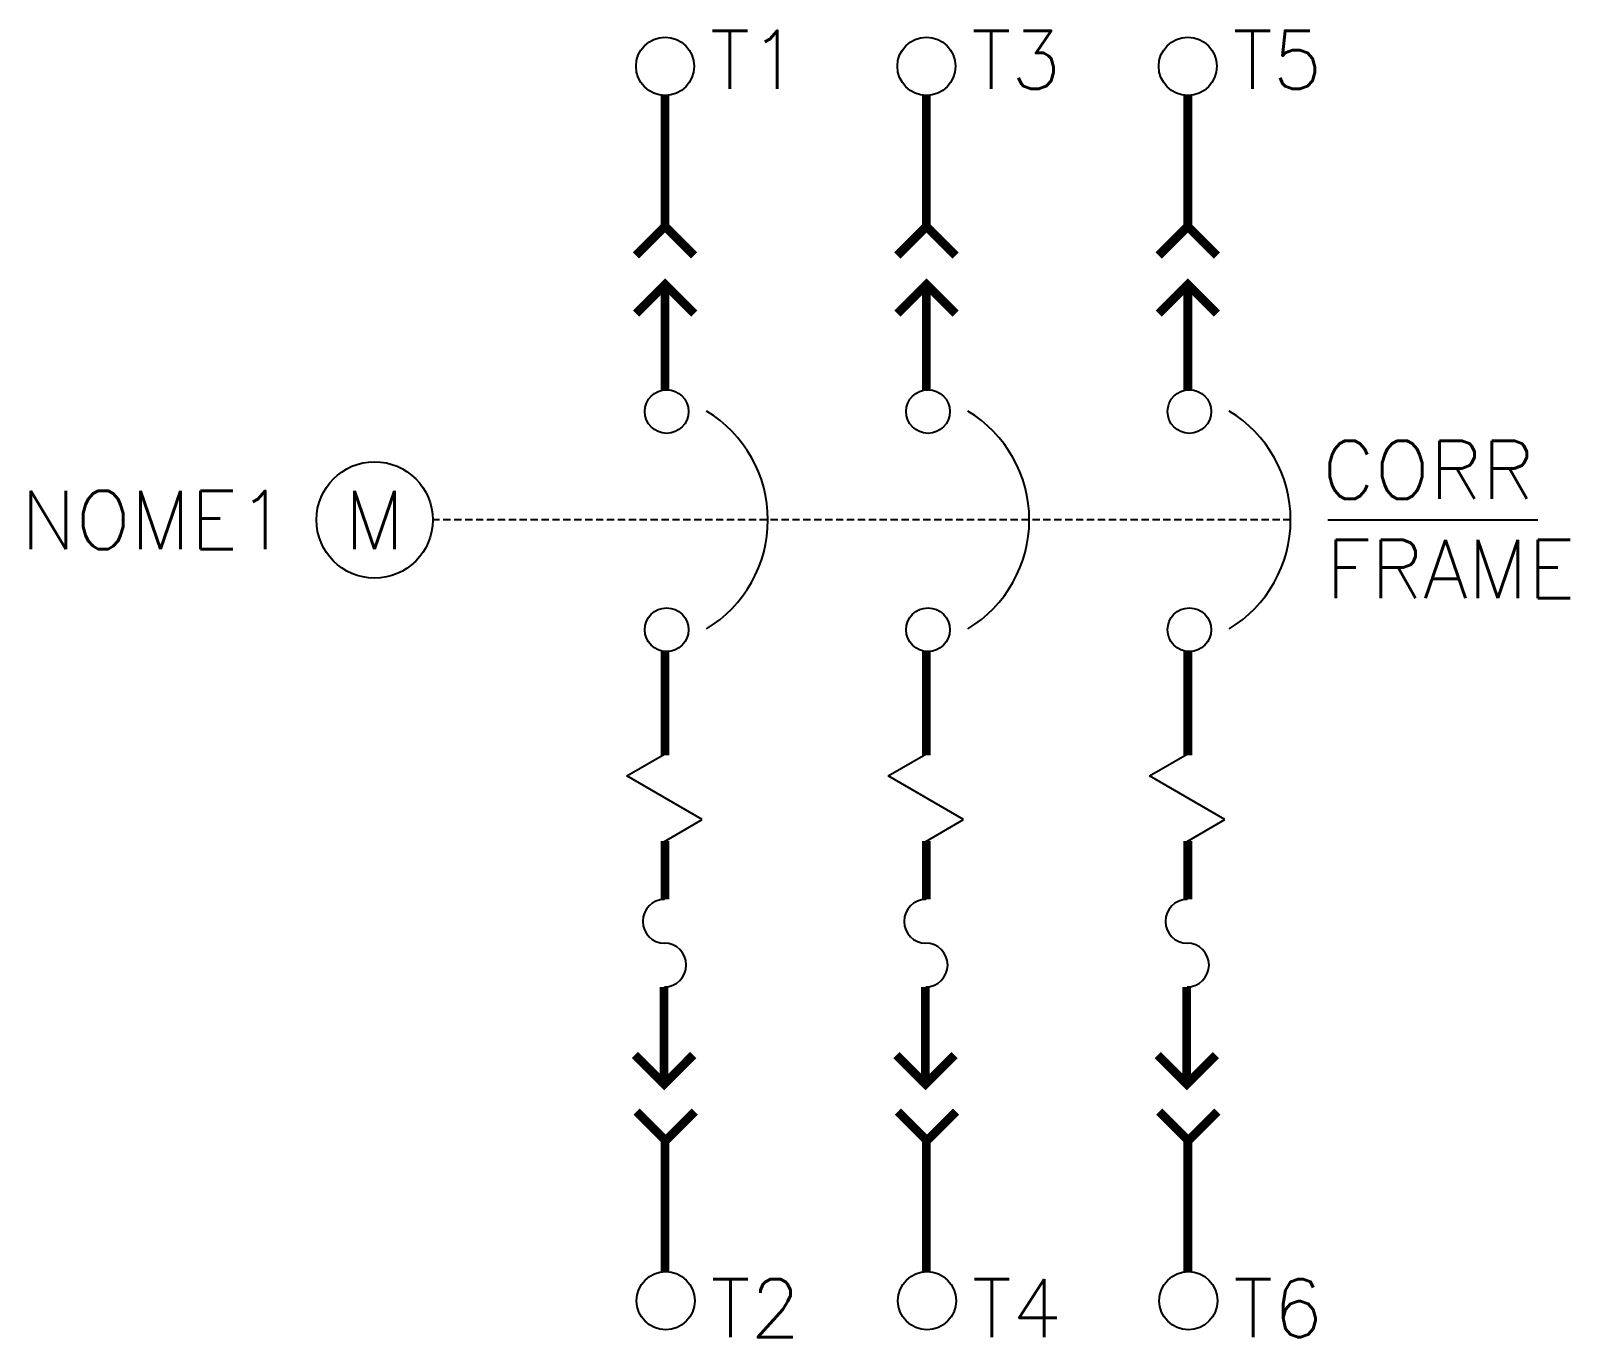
# Model space of a CAD drawing. Extents: x 311.5 to 364.4, y 122.9 to 167.8.
import ezdxf
from ezdxf.enums import TextEntityAlignment as Align

# ---------------------------------------------------------------- set-up
doc = ezdxf.new("R2010")
doc.units = 0
doc.header["$MEASUREMENT"] = 0
doc.linetypes.add('HIDDEN', pattern=[0.375, 0.25, -0.125])
doc.layers.get('0').update_dxf_attribs({"linetype": 'CONTINUOUS'})
doc.styles.add('ROMANS', font='romans')

msp = doc.modelspace()

# ---------------------------------------------------------------- linework, layer by layer
at = {"linetype": 'HIDDEN'}
msp.add_line((354.83, 150.992), (325.345, 150.992), dxfattribs=at)
msp.add_line((356.111, 150.992), (363.328, 150.992))
at = {"linetype": 'Continuous'}
for p, q in [((333.309, 142.946), (333.309, 146.472)), ((333.309, 142.946), (333.309, 146.472)), ((332.01, 142.196), (333.309, 142.946)), ((332.01, 142.196), (333.309, 142.946)), ((340.994, 142.196), (342.293, 142.946)), ((340.994, 142.196), (342.293, 142.946)), ((349.977, 142.196), (351.276, 142.946)), ((349.977, 142.196), (351.276, 142.946)), ((334.608, 140.696), (332.01, 142.196)), ((334.608, 140.696), (332.01, 142.196)), ((343.592, 140.696), (340.994, 142.196)), ((343.592, 140.696), (340.994, 142.196)), ((352.575, 140.696), (349.977, 142.196)), ((352.575, 140.696), (349.977, 142.196)), ((333.309, 139.946), (334.608, 140.696)), ((333.309, 139.946), (334.608, 140.696)), ((342.293, 139.946), (343.592, 140.696)), ((342.293, 139.946), (343.592, 140.696)), ((351.276, 139.946), (352.575, 140.696)), ((351.276, 139.946), (352.575, 140.696)), ((333.309, 137.946), (333.309, 139.946)), ((333.309, 137.946), (333.309, 139.946)), ((342.293, 137.946), (342.293, 139.946)), ((342.293, 137.946), (342.293, 139.946)), ((351.276, 137.946), (351.276, 139.946)), ((351.276, 137.946), (351.276, 139.946))]:
    msp.add_line(p, q, dxfattribs=at)
at = {"color": 5, "const_width": 0.3}
for points in [[(333.33, 161.081), (333.33, 165.581)], [(333.33, 165.581), (333.33, 161.081)], [(342.314, 161.081), (342.314, 165.581)], [(342.314, 165.581), (342.314, 161.081)], [(351.297, 161.081), (351.297, 165.581)], [(351.297, 165.581), (351.297, 161.081)], [(332.33, 160.081), (333.33, 161.081), (334.33, 160.081)], [(332.33, 160.081), (333.33, 161.081), (334.33, 160.081)], [(341.314, 160.081), (342.314, 161.081), (343.314, 160.081)], [(341.314, 160.081), (342.314, 161.081), (343.314, 160.081)], [(350.297, 160.081), (351.297, 161.081), (352.297, 160.081)], [(350.297, 160.081), (351.297, 161.081), (352.297, 160.081)], [(332.33, 158.081), (333.33, 159.081), (334.33, 158.081)], [(332.33, 158.081), (333.33, 159.081), (334.33, 158.081)], [(341.314, 158.081), (342.314, 159.081), (343.314, 158.081)], [(341.314, 158.081), (342.314, 159.081), (343.314, 158.081)], [(350.297, 158.081), (351.297, 159.081), (352.297, 158.081)], [(350.297, 158.081), (351.297, 159.081), (352.297, 158.081)], [(333.33, 155.466), (333.33, 159.081)], [(333.33, 159.081), (333.33, 155.466)], [(342.314, 159.081), (342.314, 155.466)], [(342.314, 155.466), (342.314, 159.081)], [(342.314, 159.081), (342.314, 155.466)], [(351.297, 159.081), (351.297, 155.466)], [(351.297, 155.466), (351.297, 159.081)], [(351.297, 159.081), (351.297, 155.466)], [(333.33, 146.47), (333.33, 142.902)], [(342.314, 146.47), (342.314, 142.902)], [(351.297, 146.47), (351.297, 142.902)], [(333.33, 139.958), (333.33, 137.956)], [(342.314, 139.958), (342.314, 137.956)], [(351.297, 139.958), (351.297, 137.956)], [(333.293, 134.946), (333.293, 131.602)], [(342.277, 134.946), (342.277, 131.602)], [(351.26, 134.946), (351.26, 131.602)], [(334.293, 132.602), (333.293, 131.602), (332.293, 132.602)], [(334.293, 132.602), (333.293, 131.602), (332.293, 132.602)], [(343.277, 132.602), (342.277, 131.602), (341.277, 132.602)], [(343.277, 132.602), (342.277, 131.602), (341.277, 132.602)], [(352.26, 132.602), (351.26, 131.602), (350.26, 132.602)], [(352.26, 132.602), (351.26, 131.602), (350.26, 132.602)], [(334.351, 130.66), (333.351, 129.66), (332.351, 130.66)], [(334.351, 130.66), (333.351, 129.66), (332.351, 130.66)], [(343.334, 130.66), (342.334, 129.66), (341.334, 130.66)], [(343.334, 130.66), (342.334, 129.66), (341.334, 130.66)], [(352.318, 130.66), (351.318, 129.66), (350.318, 130.66)], [(352.318, 130.66), (351.318, 129.66), (350.318, 130.66)], [(333.33, 125.16), (333.33, 129.66)], [(333.33, 129.66), (333.33, 125.16)], [(342.314, 125.16), (342.314, 129.66)], [(342.314, 129.66), (342.314, 125.16)], [(351.297, 125.16), (351.297, 129.66)], [(351.297, 129.66), (351.297, 125.16)]]:
    msp.add_lwpolyline(points, dxfattribs=at)
for centre, radius in [((333.33, 166.581), 1), ((342.314, 166.581), 1), ((351.297, 166.581), 1), ((333.384, 154.718), 0.75), ((342.368, 154.718), 0.75), ((351.351, 154.718), 0.75), ((333.384, 147.218), 0.75), ((342.368, 147.218), 0.75), ((351.351, 147.218), 0.75), ((333.351, 124.16), 1), ((342.334, 124.16), 1), ((351.318, 124.16), 1)]:
    msp.add_circle(centre, radius)
at = {"linetype": 'Continuous'}
msp.add_circle((323.345, 150.992), 2, dxfattribs=at)
for centre in [(332.496, 150.992), (341.48, 150.992), (350.463, 150.992)]:
    msp.add_arc(centre, 4.368, 301.0575, 58.9425)
for centre, start, end in [((333.309, 137.196), 90, 270), ((333.309, 137.196), 90, 270), ((342.293, 137.196), 90, 270), ((342.293, 137.196), 90, 270), ((351.276, 137.196), 90, 270), ((351.276, 137.196), 90, 270), ((333.309, 135.696), 270, 90), ((333.309, 135.696), 270, 90), ((342.293, 135.696), 270, 90), ((342.293, 135.696), 270, 90), ((351.276, 135.696), 270, 90), ((351.276, 135.696), 270, 90)]:
    msp.add_arc(centre, 0.75, start, end, dxfattribs=at)

# ---------------------------------------------------------------- texts
at = {"color": 7, "style": 'ROMANS'}
msp.add_text('M', height=2, dxfattribs=at).set_placement((323.345, 150.992), align=Align.MIDDLE_CENTER)
at = {"lineweight": -3, "style": 'ROMANS'}
for tag, p in [('T1', (334.871, 166.802)), ('T3', (343.854, 166.802)), ('T5', (352.838, 166.802)), ('T2', (334.892, 123.905)), ('T4', (343.876, 123.905)), ('T6', (352.859, 123.905))]:
    msp.add_attdef(tag, text='', height=2, dxfattribs=at).set_placement(p, align=Align.MIDDLE_LEFT)
at = {"style": 'ROMANS'}
for tag, p in [('CORR', (355.921, 151.715)), ('NOME1', (311.184, 149.992)), ('FRAME', (356.042, 148.305))]:
    msp.add_attdef(tag, p, '', height=2, dxfattribs=at)

doc.saveas('drawing.dxf')
